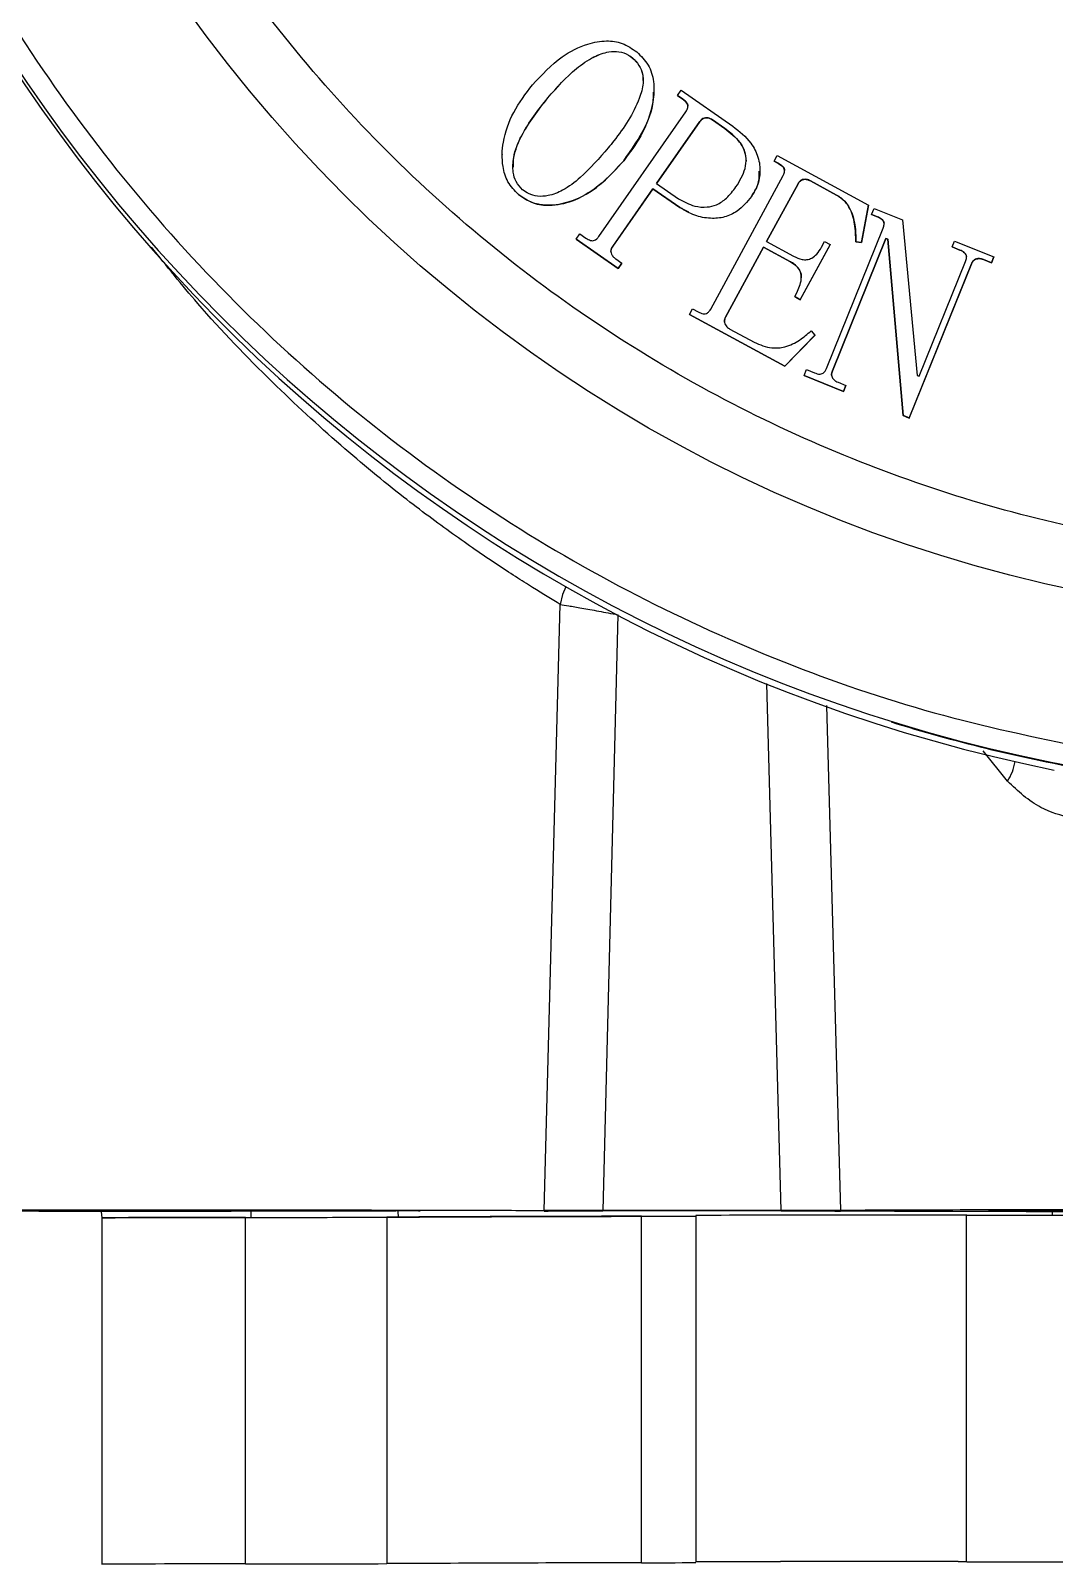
# Model space of a CAD drawing. Header units: millimetres. Extents: x 2344 to 4024, y 1094 to 2282.
# Drawn here: x 3472.2 to 3522.5, y 1909 to 1984.2 of the extents above; entities that cross this region are included whole.
import ezdxf

# ---------------------------------------------------------------- set-up
doc = ezdxf.new("R2010")
doc.units = ezdxf.units.MM

msp = doc.modelspace()

# ---------------------------------------------------------------- linework, layer by layer
at = {"color": 7, "linetype": 'Continuous', "lineweight": 25}
for p, q in [((3502.821, 1981.224), (3502.821, 1981.226)), ((3503.983, 1981.058), (3504.163, 1981.316)), ((3504.163, 1981.316), (3506.692, 1979.551)), ((3504.24, 1980.879), (3503.983, 1981.058)), ((3503.983, 1981.058), (3503.983, 1981.056)), ((3503.983, 1981.056), (3504.24, 1980.876)), ((3504.24, 1980.879), (3504.24, 1980.876)), ((3500.113, 1974.138), (3504.388, 1980.266)), ((3505.074, 1979.788), (3502.951, 1976.747)), ((3502.952, 1976.746), (3505.074, 1979.786)), ((3505.074, 1979.786), (3505.074, 1979.788)), ((3506.297, 1979.443), (3505.698, 1979.862)), ((3505.698, 1979.859), (3505.698, 1979.862)), ((3505.698, 1979.859), (3506.297, 1979.441)), ((3506.297, 1979.441), (3506.297, 1979.443)), ((3495.38, 1978.175), (3495.38, 1978.173)), ((3508.714, 1977.843), (3508.865, 1978.116)), ((3508.865, 1978.116), (3513.349, 1975.681)), ((3508.023, 1977.348), (3508.023, 1977.35)), ((3508.944, 1977.717), (3508.714, 1977.843)), ((3508.714, 1977.843), (3508.714, 1977.841)), ((3508.714, 1977.841), (3508.944, 1977.715)), ((3508.944, 1977.717), (3508.944, 1977.715)), ((3502.951, 1976.747), (3504.022, 1975.999)), ((3505.605, 1970.586), (3509.158, 1977.128)), ((3509.89, 1976.731), (3508.35, 1973.894)), ((3508.351, 1973.893), (3509.89, 1976.729)), ((3509.89, 1976.731), (3509.89, 1976.729)), ((3511.779, 1976.178), (3510.498, 1976.874)), ((3510.498, 1976.874), (3510.498, 1976.872)), ((3510.498, 1976.872), (3511.779, 1976.176)), ((3502.772, 1976.488), (3500.799, 1973.661)), ((3500.799, 1973.658), (3502.772, 1976.486)), ((3504.099, 1975.562), (3502.772, 1976.488)), ((3502.772, 1976.488), (3502.772, 1976.486)), ((3502.772, 1976.486), (3504.099, 1975.56)), ((3511.779, 1976.178), (3511.779, 1976.176)), ((3504.099, 1975.562), (3504.099, 1975.56)), ((3504.099, 1975.56), (3504.519, 1975.36)), ((3513.349, 1975.681), (3513.006, 1973.853)), ((3513.006, 1973.851), (3513.349, 1975.679)), ((3513.349, 1975.681), (3513.349, 1975.679)), ((3513.5, 1975.23), (3513.617, 1975.519)), ((3513.789, 1975.113), (3513.5, 1975.23)), ((3513.5, 1975.23), (3513.5, 1975.228)), ((3513.5, 1975.228), (3513.789, 1975.11)), ((3513.617, 1975.519), (3515.014, 1974.955)), ((3513.789, 1975.113), (3513.789, 1975.11)), ((3511.284, 1967.665), (3514.066, 1974.552)), ((3515.014, 1974.955), (3515.738, 1967.322)), ((3499.008, 1974.017), (3499.189, 1974.275)), ((3499.008, 1974.017), (3499.008, 1974.015)), ((3501.065, 1972.58), (3499.008, 1974.017)), ((3499.008, 1974.015), (3501.065, 1972.578)), ((3499.189, 1974.275), (3499.487, 1974.065)), ((3500.799, 1973.661), (3500.799, 1973.658)), ((3508.2, 1973.62), (3506.337, 1970.189)), ((3506.337, 1970.187), (3508.2, 1973.618)), ((3509.526, 1972.9), (3508.2, 1973.62)), ((3508.2, 1973.62), (3508.2, 1973.618)), ((3508.2, 1973.618), (3509.526, 1972.897)), ((3508.35, 1973.894), (3509.676, 1973.173)), ((3511.465, 1973.743), (3509.999, 1971.045)), ((3509.999, 1971.042), (3511.465, 1973.741)), ((3511.042, 1973.616), (3511.192, 1973.892)), ((3511.192, 1973.892), (3511.465, 1973.743)), ((3511.465, 1973.743), (3511.465, 1973.741)), ((3514.199, 1974.049), (3511.573, 1967.548)), ((3511.573, 1967.546), (3514.199, 1974.047)), ((3513.006, 1973.853), (3512.727, 1973.886)), ((3512.727, 1973.886), (3512.727, 1973.884)), ((3512.727, 1973.884), (3513.006, 1973.851)), ((3513.006, 1973.853), (3513.006, 1973.851)), ((3514.295, 1974.011), (3514.199, 1974.049)), ((3514.199, 1974.049), (3514.199, 1974.047)), ((3514.199, 1974.047), (3514.295, 1974.009)), ((3515.056, 1965.357), (3514.295, 1974.011)), ((3514.295, 1974.011), (3514.295, 1974.009)), ((3514.295, 1974.009), (3515.056, 1965.355)), ((3517.449, 1973.633), (3517.566, 1973.922)), ((3517.834, 1973.479), (3517.449, 1973.633)), ((3517.449, 1973.633), (3517.449, 1973.631)), ((3517.449, 1973.631), (3517.834, 1973.477)), ((3517.566, 1973.922), (3519.493, 1973.144)), ((3500.945, 1973.048), (3501.246, 1972.838)), ((3501.246, 1972.838), (3501.065, 1972.58)), ((3501.065, 1972.578), (3501.246, 1972.836)), ((3501.246, 1972.838), (3501.246, 1972.836)), ((3509.526, 1972.9), (3509.526, 1972.897)), ((3515.834, 1967.284), (3518.111, 1972.918)), ((3517.834, 1973.479), (3517.834, 1973.477)), ((3519.375, 1972.855), (3518.99, 1973.011)), ((3518.99, 1973.011), (3518.99, 1973.009)), ((3518.99, 1973.009), (3519.375, 1972.853)), ((3519.493, 1973.144), (3519.375, 1972.855)), ((3519.375, 1972.853), (3519.493, 1973.142)), ((3519.375, 1972.855), (3519.375, 1972.853)), ((3519.493, 1973.144), (3519.493, 1973.142)), ((3501.065, 1972.58), (3501.065, 1972.578)), ((3518.4, 1972.801), (3515.345, 1965.24)), ((3515.345, 1965.238), (3518.4, 1972.799)), ((3518.4, 1972.801), (3518.4, 1972.799)), ((3509.726, 1971.193), (3509.826, 1971.376)), ((3504.571, 1970.318), (3504.719, 1970.594)), ((3504.719, 1970.594), (3504.995, 1970.444)), ((3509.999, 1971.045), (3509.726, 1971.193)), ((3509.726, 1971.193), (3509.726, 1971.191)), ((3509.726, 1971.191), (3509.999, 1971.042)), ((3509.999, 1971.045), (3509.999, 1971.042)), ((3509.238, 1967.783), (3504.571, 1970.318)), ((3504.571, 1970.318), (3504.571, 1970.316)), ((3504.571, 1970.316), (3509.238, 1967.781)), ((3506.337, 1970.189), (3506.337, 1970.187)), ((3506.549, 1969.6), (3507.74, 1968.952)), ((3510.708, 1969.295), (3509.238, 1967.783)), ((3509.238, 1967.781), (3510.708, 1969.293)), ((3510.529, 1969.511), (3510.708, 1969.295)), ((3510.708, 1969.295), (3510.708, 1969.293)), ((3509.238, 1967.783), (3509.238, 1967.781)), ((3510.192, 1967.322), (3510.31, 1967.611)), ((3510.31, 1967.611), (3510.695, 1967.455)), ((3512.118, 1966.544), (3510.192, 1967.322)), ((3510.192, 1967.322), (3510.192, 1967.32)), ((3510.192, 1967.32), (3512.118, 1966.542)), ((3511.573, 1967.548), (3511.573, 1967.546)), ((3511.851, 1966.989), (3512.236, 1966.833)), ((3512.236, 1966.833), (3512.118, 1966.544)), ((3512.118, 1966.542), (3512.236, 1966.831)), ((3512.236, 1966.833), (3512.236, 1966.831)), ((3515.738, 1967.322), (3515.834, 1967.284)), ((3512.118, 1966.544), (3512.118, 1966.542)), ((3515.345, 1965.24), (3515.056, 1965.357)), ((3515.056, 1965.357), (3515.056, 1965.355)), ((3515.056, 1965.355), (3515.345, 1965.238)), ((3515.345, 1965.24), (3515.345, 1965.238)), ((3497.444, 1926.359), (3498.229, 1956.089)), ((3501.056, 1955.587), (3500.312, 1926.354)), ((3509.059, 1926.354), (3508.356, 1952.212)), ((3511.284, 1951.14), (3511.975, 1926.359)), ((3520.162, 1947.419), (3518.972, 1948.914)), ((3475.707, 1926.301), (3475.728, 1926)), ((3483.063, 1926.019), (3483.058, 1926.303)), ((3490.261, 1926.311), (3490.279, 1926.037)), ((3509.059, 1926.354), (3500.312, 1926.354)), ((3509.059, 1926.337), (3500.312, 1926.337)), ((3522.379, 1926.102), (3522.375, 1926.299)), ((3475.728, 1926), (3475.728, 1909)), ((3482.784, 1909.019), (3482.784, 1926.019)), ((3489.722, 1926.033), (3489.722, 1909.033)), ((3502.206, 1909.077), (3502.206, 1926.077)), ((3504.871, 1926.116), (3504.871, 1909.116)), ((3518.163, 1909.129), (3518.163, 1926.128))]:
    msp.add_line(p, q, dxfattribs=at)
at = {"color": 7, "linetype": 'Continuous', "lineweight": 25, "flags": 128}
msp.add_lwpolyline([(3498.504, 1956.959), (3498.331, 1956.575), (3498.229, 1956.089)], dxfattribs=at)
at = {"color": 7, "linetype": 'Continuous', "lineweight": 25}
msp.add_circle((3538.151, 2026.774), 71.5, dxfattribs=at)
for centre, radius, start, end in [((3538.151, 2026.772), 80, 190.30617, 259.69396), ((3538.228, 2026.4), 80, 190.52799, 258.6349), ((3538.151, 2026.738), 80, 252.76849, 259.69392), ((3518.269, 1948.707), 2.29, 325.76645, 351.8077), ((3481.4, 1153.482), 772.539, 89.897391, 90.420712), ((3483.059, 3506.851), 1580.832, 269.990013, 270.241488), ((3507.276, -1325.287), 3251.367, 90.089346, 90.30934), ((3501.696, 2409.181), 483.105, 270.06054, 270.37656), ((3513.228, 142.559), 1783.576, 89.841456, 90.268476), ((3523.442, 5098.312), 3172.188, 269.904659, 270.031645), ((3481.4, 1136.482), 772.539, 89.897391, 90.420712), ((3483.059, 3489.851), 1580.832, 269.990013, 270.241488), ((3507.276, -1342.287), 3251.367, 90.089346, 90.30934), ((3501.695, 2392.181), 483.105, 270.06054, 270.37656), ((3513.228, 125.559), 1783.576, 89.841456, 90.268476), ((3513.245, 167.555), 1741.581, 89.838188, 90.275424), ((3523.442, 5081.312), 3172.188, 269.904659, 270.031645)]:
    msp.add_arc(centre, radius, start, end, dxfattribs=at)
for points, knots in [([(3606.651, 2026.781), (3606.596, 2024.692), (3606.486, 2020.513), (3605.576, 2014.175), (3604.09, 2007.822), (3601.917, 2001.457), (3599.086, 1995.233), (3595.572, 1989.211), (3591.418, 1983.519), (3586.674, 1978.257), (3581.413, 1973.514), (3575.721, 1969.36), (3569.698, 1965.846), (3563.475, 1963.015), (3557.11, 1960.843), (3550.757, 1959.348), (3544.418, 1958.471), (3538.151, 1958.186), (3531.884, 1958.471), (3525.545, 1959.348), (3519.193, 1960.843), (3512.827, 1963.015), (3506.604, 1965.846), (3500.581, 1969.36), (3494.889, 1973.514), (3489.628, 1978.257), (3484.884, 1983.519), (3480.73, 1989.211), (3477.216, 1995.233), (3474.385, 2001.456), (3472.212, 2007.822), (3470.726, 2014.174), (3469.816, 2020.513), (3469.706, 2024.691), (3469.651, 2026.781)], [0, 0, 0, 0, 0.029124, 0.058248, 0.08912, 0.119994, 0.151902, 0.184313, 0.217069, 0.25, 0.282931, 0.315687, 0.348098, 0.380006, 0.410878, 0.441752, 0.470875, 0.5, 0.529123, 0.558248, 0.58912, 0.619994, 0.651902, 0.684313, 0.717069, 0.75, 0.782931, 0.815687, 0.848098, 0.880006, 0.910878, 0.941752, 0.970875, 1, 1, 1, 1]), ([(3460.426, 2012.641), (3460.952, 2010.145), (3462.014, 2005.107), (3464.553, 1997.73), (3467.822, 1990.488), (3471.885, 1983.509), (3476.697, 1976.906), (3482.189, 1970.813), (3488.283, 1965.32), (3494.886, 1960.508), (3501.865, 1956.446), (3509.107, 1953.177), (3516.484, 1950.638), (3521.521, 1949.575), (3524.017, 1949.049)], [0, 0, 0, 0, 0.079959, 0.161371, 0.244142, 0.328893, 0.414217, 0.5, 0.585778, 0.671102, 0.755858, 0.838624, 0.920039, 1, 1, 1, 1]), ([(3496.86, 1981.578), (3497.318, 1982.074), (3498.096, 1982.917), (3499.414, 1983.59), (3500.44, 1983.782), (3501.304, 1983.661), (3501.751, 1983.356), (3501.985, 1983.196)], [0, 0, 0, 0, 0.337884, 0.573603, 0.730566, 0.85906, 1, 1, 1, 1]), ([(3497.619, 1980.948), (3498.062, 1981.452), (3498.733, 1982.215), (3499.784, 1982.945), (3500.512, 1983.217), (3501.108, 1983.24), (3501.504, 1983.107), (3501.695, 1982.961), (3501.753, 1982.917)], [0, 0, 0, 0, 0.39949, 0.604579, 0.758371, 0.856867, 0.955984, 1, 1, 1, 1]), ([(3497.619, 1980.946), (3498.062, 1981.45), (3498.733, 1982.213), (3499.784, 1982.943), (3500.512, 1983.215), (3501.108, 1983.238), (3501.504, 1983.105), (3501.695, 1982.959), (3501.753, 1982.914)], [0, 0, 0, 0, 0.3994903, 0.6045786, 0.7583706, 0.8568666, 0.9559842, 1, 1, 1, 1]), ([(3501.753, 1982.917), (3501.875, 1982.799), (3502.106, 1982.575), (3502.283, 1982.125), (3502.309, 1981.56), (3501.961, 1980.375), (3501.272, 1979.348), (3500.671, 1978.605), (3500.578, 1978.49)], [0, 0, 0, 0, 0.099608, 0.189208, 0.278687, 0.431625, 0.91232, 1, 1, 1, 1]), ([(3501.985, 1983.196), (3502.186, 1982.995), (3502.591, 1982.59), (3502.862, 1981.696), (3502.781, 1980.483), (3502.289, 1979.122), (3501.636, 1978.257), (3501.337, 1977.86)], [0, 0, 0, 0, 0.141994, 0.285364, 0.454307, 0.749816, 1, 1, 1, 1]), ([(3501.753, 1982.914), (3501.874, 1982.797), (3502.103, 1982.573), (3502.276, 1982.163), (3502.277, 1981.901), (3502.278, 1981.791)], [0, 0, 0, 0, 0.391858, 0.744344, 1, 1, 1, 1]), ([(3496.178, 1976.201), (3495.986, 1976.4), (3495.607, 1976.79), (3495.348, 1977.712), (3495.384, 1978.899), (3495.889, 1980.296), (3496.531, 1981.144), (3496.86, 1981.578)], [0, 0, 0, 0, 0.136914, 0.2692438, 0.4669639, 0.7271795, 1, 1, 1, 1]), ([(3501.337, 1977.858), (3501.724, 1978.405), (3502.393, 1979.352), (3502.82, 1980.572), (3502.798, 1981.143), (3502.795, 1981.224)], [0, 0, 0, 0, 0.540379, 0.935169, 1, 1, 1, 1]), ([(3496.377, 1976.44), (3496.258, 1976.564), (3496.027, 1976.804), (3495.878, 1977.374), (3495.927, 1978.164), (3496.441, 1979.464), (3497.149, 1980.355), (3497.619, 1980.948)], [0, 0, 0, 0, 0.099003, 0.19276, 0.335178, 0.557829, 1, 1, 1, 1]), ([(3495.93, 1977.547), (3495.929, 1977.705), (3495.928, 1978.244), (3496.463, 1979.461), (3497.157, 1980.353), (3497.619, 1980.946)], [0, 0, 0, 0, 0.121806, 0.415916, 1, 1, 1, 1]), ([(3504.388, 1980.266), (3504.419, 1980.316), (3504.469, 1980.397), (3504.491, 1980.528), (3504.47, 1980.642), (3504.387, 1980.769), (3504.296, 1980.836), (3504.24, 1980.879)], [0, 0, 0, 0, 0.242147, 0.388856, 0.536837, 0.710317, 1, 1, 1, 1]), ([(3504.24, 1980.876), (3504.311, 1980.822), (3504.41, 1980.745), (3504.481, 1980.611), (3504.48, 1980.555), (3504.48, 1980.535)], [0, 0, 0, 0, 0.613941, 0.861715, 1, 1, 1, 1]), ([(3505.698, 1979.862), (3505.628, 1979.902), (3505.52, 1979.965), (3505.351, 1979.976), (3505.227, 1979.942), (3505.137, 1979.869), (3505.093, 1979.813), (3505.074, 1979.788)], [0, 0, 0, 0, 0.336259, 0.518412, 0.701425, 0.865829, 1, 1, 1, 1]), ([(3505.074, 1979.786), (3505.109, 1979.83), (3505.168, 1979.904), (3505.289, 1979.961), (3505.407, 1979.974), (3505.551, 1979.949), (3505.642, 1979.893), (3505.698, 1979.859)], [0, 0, 0, 0, 0.234766, 0.393258, 0.551032, 0.728919, 1, 1, 1, 1]), ([(3506.846, 1976.577), (3507.025, 1976.868), (3507.291, 1977.301), (3507.371, 1977.977), (3507.233, 1978.502), (3506.861, 1979.014), (3506.498, 1979.29), (3506.297, 1979.443)], [0, 0, 0, 0, 0.300507, 0.446901, 0.594184, 0.775072, 1, 1, 1, 1]), ([(3506.297, 1979.441), (3506.564, 1979.233), (3506.963, 1978.922), (3507.308, 1978.33), (3507.329, 1977.999), (3507.34, 1977.834)], [0, 0, 0, 0, 0.505642, 0.75535, 1, 1, 1, 1]), ([(3506.692, 1979.551), (3507.013, 1979.298), (3507.537, 1978.883), (3507.967, 1978.047), (3508.068, 1977.274), (3507.912, 1976.602), (3507.693, 1976.25), (3507.607, 1976.111)], [0, 0, 0, 0, 0.303232, 0.495993, 0.689194, 0.877678, 1, 1, 1, 1]), ([(3500.578, 1978.49), (3500.139, 1977.985), (3499.468, 1977.214), (3498.452, 1976.423), (3497.712, 1976.131), (3497.127, 1976.092), (3496.69, 1976.212), (3496.473, 1976.37), (3496.377, 1976.44)], [0, 0, 0, 0, 0.388784, 0.594507, 0.742724, 0.84452, 0.93111, 1, 1, 1, 1]), ([(3501.337, 1977.86), (3500.882, 1977.362), (3500.114, 1976.521), (3498.785, 1975.82), (3497.732, 1975.629), (3496.846, 1975.748), (3496.405, 1976.048), (3496.178, 1976.201)], [0, 0, 0, 0, 0.335274, 0.565807, 0.736276, 0.864906, 1, 1, 1, 1]), ([(3496.178, 1976.199), (3496.442, 1976.026), (3496.943, 1975.697), (3497.948, 1975.636), (3499.123, 1975.938), (3500.325, 1976.728), (3501.01, 1977.492), (3501.337, 1977.858)], [0, 0, 0, 0, 0.1548488, 0.2952582, 0.4876874, 0.7546513, 1, 1, 1, 1]), ([(3507.607, 1976.109), (3507.755, 1976.346), (3507.995, 1976.731), (3507.988, 1977.179), (3507.985, 1977.35)], [0, 0, 0, 0, 0.616838, 1, 1, 1, 1]), ([(3509.158, 1977.128), (3509.184, 1977.182), (3509.226, 1977.267), (3509.231, 1977.4), (3509.199, 1977.51), (3509.102, 1977.626), (3509.004, 1977.682), (3508.944, 1977.717)], [0, 0, 0, 0, 0.244604, 0.390165, 0.536734, 0.711366, 1, 1, 1, 1]), ([(3508.944, 1977.715), (3509.017, 1977.672), (3509.121, 1977.611), (3509.213, 1977.482), (3509.221, 1977.413), (3509.225, 1977.38)], [0, 0, 0, 0, 0.550155, 0.788318, 1, 1, 1, 1]), ([(3510.498, 1976.874), (3510.434, 1976.903), (3510.328, 1976.952), (3510.173, 1976.952), (3510.058, 1976.92), (3509.96, 1976.844), (3509.915, 1976.772), (3509.89, 1976.731)], [0, 0, 0, 0, 0.2946797, 0.4891513, 0.6427246, 0.79668, 1, 1, 1, 1]), ([(3509.89, 1976.729), (3509.924, 1976.782), (3509.98, 1976.868), (3510.112, 1976.941), (3510.256, 1976.957), (3510.391, 1976.926), (3510.47, 1976.886), (3510.498, 1976.872)], [0, 0, 0, 0, 0.264438, 0.424852, 0.624763, 0.864134, 1, 1, 1, 1]), ([(3504.022, 1975.999), (3504.282, 1975.856), (3504.722, 1975.613), (3505.39, 1975.559), (3505.938, 1975.687), (3506.433, 1976.038), (3506.699, 1976.385), (3506.846, 1976.577)], [0, 0, 0, 0, 0.2693348, 0.4566469, 0.5997024, 0.7783509, 1, 1, 1, 1]), ([(3507.607, 1976.111), (3507.391, 1975.847), (3507.029, 1975.404), (3506.29, 1975.062), (3505.566, 1975.006), (3504.799, 1975.143), (3504.335, 1975.42), (3504.099, 1975.562)], [0, 0, 0, 0, 0.253557, 0.424716, 0.595645, 0.794239, 1, 1, 1, 1]), ([(3512.727, 1973.886), (3512.72, 1974.176), (3512.705, 1974.758), (3512.483, 1975.518), (3512.107, 1975.98), (3511.861, 1976.129), (3511.779, 1976.178)], [0, 0, 0, 0, 0.333446, 0.670522, 0.890051, 1, 1, 1, 1]), ([(3511.779, 1976.176), (3511.921, 1976.083), (3512.23, 1975.878), (3512.576, 1975.282), (3512.715, 1974.586), (3512.724, 1974.084), (3512.727, 1973.884)], [0, 0, 0, 0, 0.193125, 0.422079, 0.769445, 1, 1, 1, 1]), ([(3514.066, 1974.552), (3514.086, 1974.613), (3514.117, 1974.706), (3514.108, 1974.839), (3514.065, 1974.931), (3513.96, 1975.033), (3513.86, 1975.08), (3513.789, 1975.113)], [0, 0, 0, 0, 0.263647, 0.403144, 0.543417, 0.677144, 1, 1, 1, 1]), ([(3513.789, 1975.11), (3513.87, 1975.073), (3513.984, 1975.02), (3514.089, 1974.894), (3514.103, 1974.825), (3514.109, 1974.79)], [0, 0, 0, 0, 0.55917, 0.783276, 1, 1, 1, 1]), ([(3498.229, 1956.089), (3497.807, 1956.344), (3496.964, 1956.852), (3495.43, 1957.836), (3494.061, 1958.764), (3492.952, 1959.545), (3491.776, 1960.406), (3489.968, 1961.787), (3487.383, 1963.909), (3483.951, 1967.091), (3480.785, 1970.353), (3478.917, 1972.691), (3478.171, 1973.624)], [0, 0, 0, 0, 0.109984, 0.219759, 0.27493, 0.330421, 0.386353, 0.442844, 0.579253, 0.726129, 0.890731, 1, 1, 1, 1]), ([(3499.487, 1974.065), (3499.559, 1974.02), (3499.658, 1973.957), (3499.807, 1973.929), (3499.915, 1973.954), (3500.025, 1974.023), (3500.083, 1974.098), (3500.113, 1974.138)], [0, 0, 0, 0, 0.3451215, 0.47825, 0.6125433, 0.7923859, 1, 1, 1, 1]), ([(3500.716, 1973.393), (3500.715, 1973.4), (3500.705, 1973.451), (3500.732, 1973.548), (3500.777, 1973.623), (3500.799, 1973.658)], [0, 0, 0, 0, 0.072005, 0.554723, 1, 1, 1, 1]), ([(3500.799, 1973.661), (3500.77, 1973.611), (3500.723, 1973.528), (3500.705, 1973.393), (3500.744, 1973.261), (3500.826, 1973.139), (3500.91, 1973.075), (3500.945, 1973.048)], [0, 0, 0, 0, 0.2392653, 0.3980718, 0.5583573, 0.8110269, 1, 1, 1, 1]), ([(3509.676, 1973.173), (3509.809, 1973.111), (3510.016, 1973.014), (3510.332, 1972.993), (3510.59, 1973.083), (3510.846, 1973.291), (3510.971, 1973.498), (3511.042, 1973.616)], [0, 0, 0, 0, 0.265228, 0.413113, 0.562281, 0.751044, 1, 1, 1, 1]), ([(3509.826, 1971.376), (3509.927, 1971.595), (3510.067, 1971.898), (3510.048, 1972.325), (3509.928, 1972.59), (3509.734, 1972.776), (3509.586, 1972.864), (3509.526, 1972.9)], [0, 0, 0, 0, 0.4002553, 0.5540467, 0.7092134, 0.880119, 1, 1, 1, 1]), ([(3509.526, 1972.897), (3509.645, 1972.823), (3509.837, 1972.703), (3510.004, 1972.44), (3510.061, 1972.249), (3510.046, 1972.143), (3510.043, 1972.121)], [0, 0, 0, 0, 0.419661, 0.676448, 0.934087, 1, 1, 1, 1]), ([(3518.111, 1972.918), (3518.132, 1972.979), (3518.162, 1973.072), (3518.154, 1973.206), (3518.11, 1973.298), (3518.006, 1973.399), (3517.905, 1973.446), (3517.834, 1973.479)], [0, 0, 0, 0, 0.263647, 0.403144, 0.543417, 0.677144, 1, 1, 1, 1]), ([(3517.834, 1973.477), (3517.916, 1973.439), (3518.03, 1973.387), (3518.134, 1973.26), (3518.148, 1973.191), (3518.155, 1973.157)], [0, 0, 0, 0, 0.55917, 0.783276, 1, 1, 1, 1]), ([(3518.99, 1973.011), (3518.923, 1973.033), (3518.813, 1973.07), (3518.658, 1973.054), (3518.548, 1973.006), (3518.458, 1972.921), (3518.421, 1972.845), (3518.4, 1972.801)], [0, 0, 0, 0, 0.292493, 0.488495, 0.642099, 0.795375, 1, 1, 1, 1]), ([(3518.4, 1972.799), (3518.43, 1972.858), (3518.478, 1972.951), (3518.597, 1973.032), (3518.72, 1973.061), (3518.856, 1973.057), (3518.947, 1973.024), (3518.99, 1973.009)], [0, 0, 0, 0, 0.277567, 0.434289, 0.591034, 0.809151, 1, 1, 1, 1]), ([(3504.995, 1970.444), (3505.072, 1970.406), (3505.181, 1970.353), (3505.342, 1970.347), (3505.451, 1970.394), (3505.542, 1970.478), (3505.585, 1970.551), (3505.605, 1970.586)], [0, 0, 0, 0, 0.350066, 0.499422, 0.650662, 0.830252, 1, 1, 1, 1]), ([(3506.285, 1969.935), (3506.282, 1969.947), (3506.27, 1969.998), (3506.292, 1970.087), (3506.323, 1970.155), (3506.337, 1970.187)], [0, 0, 0, 0, 0.142052, 0.594886, 1, 1, 1, 1]), ([(3506.337, 1970.189), (3506.314, 1970.138), (3506.275, 1970.051), (3506.278, 1969.915), (3506.32, 1969.801), (3506.411, 1969.689), (3506.498, 1969.633), (3506.549, 1969.6)], [0, 0, 0, 0, 0.233621, 0.399553, 0.564983, 0.740199, 1, 1, 1, 1]), ([(3507.74, 1968.952), (3508.023, 1968.833), (3508.508, 1968.629), (3509.308, 1968.709), (3509.968, 1969.023), (3510.349, 1969.354), (3510.529, 1969.511)], [0, 0, 0, 0, 0.2964627, 0.506276, 0.7663159, 1, 1, 1, 1]), ([(3510.695, 1967.455), (3510.785, 1967.422), (3510.91, 1967.376), (3511.077, 1967.409), (3511.182, 1967.484), (3511.247, 1967.577), (3511.276, 1967.646), (3511.284, 1967.665)], [0, 0, 0, 0, 0.388994, 0.538184, 0.687796, 0.914813, 1, 1, 1, 1]), ([(3511.573, 1967.548), (3511.553, 1967.483), (3511.522, 1967.384), (3511.551, 1967.244), (3511.621, 1967.135), (3511.724, 1967.046), (3511.813, 1967.006), (3511.851, 1966.989)], [0, 0, 0, 0, 0.280897, 0.434364, 0.58741, 0.824214, 1, 1, 1, 1]), ([(3511.541, 1967.313), (3511.538, 1967.341), (3511.529, 1967.42), (3511.556, 1967.496), (3511.573, 1967.546)], [0, 0, 0, 0, 0.3514921, 1, 1, 1, 1]), ([(3498.229, 1956.089), (3498.351, 1956.071), (3498.597, 1956.035), (3499.266, 1955.919), (3500.102, 1955.767), (3500.735, 1955.647), (3501.056, 1955.587)], [0, 0, 0, 0, 0.242274, 0.486318, 0.740082, 1, 1, 1, 1]), ([(3523.317, 1945.6), (3522.797, 1945.743), (3521.609, 1946.068), (3520.683, 1946.932), (3520.162, 1947.419)], [0, 0, 0, 0, 0.437173, 1, 1, 1, 1]), ([(3456.36, 1926.346), (3456.359, 1926.346), (3456.249, 1926.349), (3456.633, 1926.354), (3457.556, 1926.362), (3459.186, 1926.369), (3461.367, 1926.375), (3464.058, 1926.381), (3467.168, 1926.386), (3470.599, 1926.389), (3474.243, 1926.391), (3477.986, 1926.391), (3481.709, 1926.39), (3485.295, 1926.388), (3488.63, 1926.384), (3491.612, 1926.379), (3494.133, 1926.373), (3496.17, 1926.366), (3497.02, 1926.361), (3497.444, 1926.359)], [0, 0, 0, 0, 0.000026, 0.062525, 0.125023, 0.187521, 0.25002, 0.312518, 0.375016, 0.437515, 0.500013, 0.562511, 0.62501, 0.687508, 0.750007, 0.812505, 0.875003, 0.937502, 1, 1, 1, 1]), ([(3500.312, 1926.354), (3499.994, 1926.354), (3499.356, 1926.355), (3498.501, 1926.356), (3497.808, 1926.357), (3497.566, 1926.358), (3497.444, 1926.359)], [0, 0, 0, 0, 0.2496471, 0.5001104, 0.7500412, 1, 1, 1, 1]), ([(3497.444, 1926.333), (3497.565, 1926.333), (3497.808, 1926.335), (3498.501, 1926.336), (3499.356, 1926.337), (3499.993, 1926.337), (3500.312, 1926.337)], [0, 0, 0, 0, 0.249645, 0.500108, 0.750039, 1, 1, 1, 1]), ([(3511.975, 1926.359), (3511.865, 1926.359), (3511.646, 1926.357), (3510.946, 1926.356), (3510.06, 1926.355), (3509.393, 1926.354), (3509.059, 1926.354)], [0, 0, 0, 0, 0.249843, 0.499876, 0.750481, 1, 1, 1, 1]), ([(3509.059, 1926.337), (3509.393, 1926.337), (3510.06, 1926.337), (3510.946, 1926.336), (3511.646, 1926.334), (3511.865, 1926.333), (3511.975, 1926.332)], [0, 0, 0, 0, 0.249519, 0.500124, 0.750157, 1, 1, 1, 1]), ([(3490.279, 1926.033), (3490.958, 1926.037), (3492.315, 1926.045), (3495.143, 1926.056), (3498.531, 1926.067), (3501.789, 1926.075), (3504.074, 1926.079), (3504.871, 1926.08)], [0, 0, 0, 0, 0.220498, 0.440997, 0.661495, 0.881994, 1, 1, 1, 1])]:
    msp.add_open_spline(points, degree=3, knots=knots, dxfattribs=at)
for points in [[(3463.359, 1926.346), (3463.411, 1926.348), (3463.516, 1926.352), (3464.348, 1926.358), (3465.642, 1926.363), (3467.397, 1926.367), (3469.531, 1926.371), (3471.967, 1926.374), (3474.611, 1926.375), (3477.359, 1926.376), (3480.108, 1926.375), (3482.751, 1926.374), (3485.188, 1926.371), (3487.322, 1926.367), (3489.077, 1926.363), (3490.371, 1926.357), (3491.203, 1926.352), (3491.307, 1926.348), (3491.359, 1926.346)], [(3491.359, 1926.346), (3491.307, 1926.344), (3491.203, 1926.34), (3490.371, 1926.334), (3489.077, 1926.329), (3487.322, 1926.325), (3485.188, 1926.321), (3482.751, 1926.318), (3480.108, 1926.316), (3477.359, 1926.316), (3474.611, 1926.316), (3471.967, 1926.318), (3469.531, 1926.321), (3467.397, 1926.325), (3465.642, 1926.329), (3464.348, 1926.334), (3463.516, 1926.34), (3463.411, 1926.344), (3463.359, 1926.346)], [(3564.481, 1926.359), (3564.06, 1926.362), (3563.217, 1926.368), (3561.063, 1926.377), (3558.327, 1926.384), (3555.019, 1926.391), (3551.248, 1926.396), (3547.114, 1926.4), (3542.734, 1926.403), (3538.228, 1926.404), (3533.722, 1926.403), (3529.341, 1926.4), (3525.208, 1926.397), (3521.436, 1926.391), (3518.128, 1926.385), (3515.392, 1926.377), (3513.239, 1926.368), (3512.396, 1926.362), (3511.975, 1926.359)], [(3564.481, 1926.332), (3564.06, 1926.329), (3563.217, 1926.323), (3561.063, 1926.314), (3558.327, 1926.307), (3555.019, 1926.3), (3551.248, 1926.295), (3547.114, 1926.291), (3542.734, 1926.288), (3538.228, 1926.288), (3533.722, 1926.288), (3529.341, 1926.291), (3525.208, 1926.295), (3521.436, 1926.3), (3518.128, 1926.307), (3515.392, 1926.314), (3513.239, 1926.323), (3512.396, 1926.329), (3511.975, 1926.332)], [(3519.228, 1926.346), (3519.298, 1926.348), (3519.44, 1926.354), (3520.57, 1926.361), (3522.326, 1926.368), (3524.707, 1926.375), (3527.604, 1926.38), (3530.91, 1926.383), (3534.497, 1926.386), (3538.228, 1926.386), (3541.958, 1926.386), (3545.546, 1926.383), (3548.852, 1926.38), (3551.749, 1926.374), (3554.13, 1926.368), (3555.886, 1926.361), (3557.016, 1926.353), (3557.157, 1926.348), (3557.228, 1926.346)], [(3557.228, 1926.346), (3557.157, 1926.343), (3557.016, 1926.338), (3555.886, 1926.33), (3554.13, 1926.323), (3551.749, 1926.317), (3548.852, 1926.312), (3545.546, 1926.308), (3541.958, 1926.305), (3538.228, 1926.305), (3534.497, 1926.306), (3530.91, 1926.308), (3527.604, 1926.312), (3524.707, 1926.317), (3522.326, 1926.323), (3520.57, 1926.33), (3519.44, 1926.338), (3519.298, 1926.343), (3519.228, 1926.346)], [(3475.728, 1926), (3475.831, 1926.002), (3476.038, 1926.006), (3477.659, 1926.012), (3480.03, 1926.017), (3482.052, 1926.019), (3483.063, 1926.019)], [(3483.063, 1926.019), (3483.878, 1926.02), (3485.509, 1926.021), (3487.597, 1926.024), (3489.298, 1926.028), (3489.952, 1926.032), (3490.279, 1926.033)]]:
    msp.add_open_spline(points, degree=3, dxfattribs=at)

doc.saveas('drawing.dxf')
